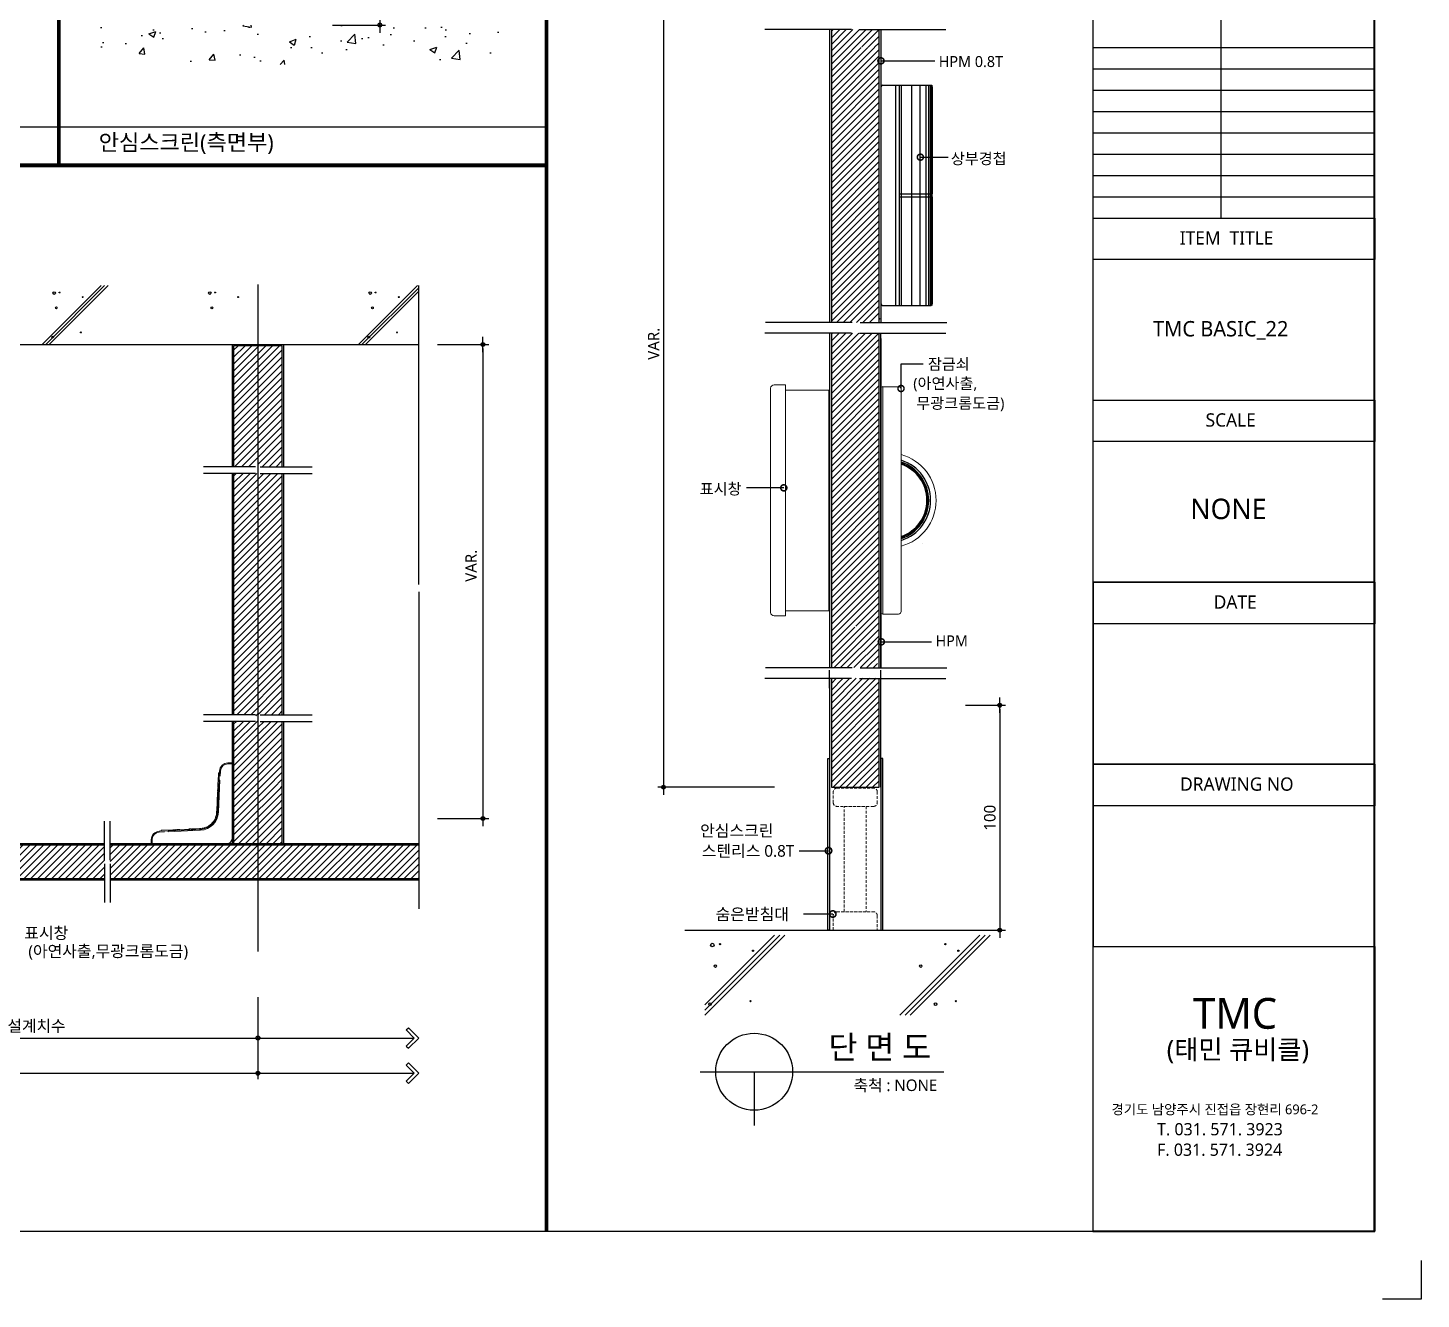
# Model space of a CAD drawing. Extents: x -256 to 8104, y -176 to 5714.
# Drawn here: x 4485 to 8104, y -176 to 3126 of the extents above; entities that cross this region are included whole.
import ezdxf
from ezdxf.enums import TextEntityAlignment as Align

# ---------------------------------------------------------------- set-up
doc = ezdxf.new("R2010")
doc.units = 0
doc.header["$LTSCALE"] = 30
doc.linetypes.add('CEN', pattern=[62, 60, -1, 0, -1])
doc.linetypes.add('HIDDEN', pattern=[0.375, 0.25, -0.125])
doc.layers.get('0').update_dxf_attribs({"linetype": 'CONTINUOUS'})
doc.layers.get('DEFPOINTS').update_dxf_attribs({"linetype": 'CONTINUOUS'})
for name, color, linetype in [('C', 2, 'CONTINUOUS'), ('curior-0Line', 252, 'CONTINUOUS'), ('DIM', 7, 'CONTINUOUS'), ('HAT', 8, 'CONTINUOUS'), ('HID', 9, 'HIDDEN'), ('TIT', 3, 'CONTINUOUS'), ('경첩', 4, 'CONTINUOUS'), ('문자', 3, 'CONTINUOUS'), ('부자재', 4, 'CONTINUOUS'), ('잠금쇠(회전형)', 4, 'CONTINUOUS'), ('중심선', 1, 'CEN'), ('치수', 1, 'CONTINUOUS'), ('판넬', 2, 'CONTINUOUS'), ('해치', 8, 'CONTINUOUS')]:
    doc.layers.add(name, color=color, linetype=linetype)
doc.styles.add('돋움', font='malgun.ttf')
doc.dimstyles.new('10', dxfattribs={"dimscale": 10, "dimtxt": 3, "dimasz": 1, "dimexe": 1.5, "dimexo": 2, "dimgap": 1, "dimtad": 1, "dimdec": 0, "dimlunit": 6, "dimtxsty": '돋움', "dimblk": 'DIMDOT', "dimcen": -1, "dimdle": 1.5, "dimclrt": 3, "dimazin": 3, "dimtfac": 1, "dimtdec": 0, "dimtix": 1, "dimtmove": 2, "dimatfit": 3, "dimldrblk": 'DIMDOT', "dimarcsym": 0})
pattern_1 = [(45, (10955.914, -6822.053), (-8.55643, 8.55643), [])]
pattern_2 = [(45, (10148.375, -6933.632), (-8.980256, 8.980256), [])]

# ---------------------------------------------------------------- blocks, each defined once
blk = doc.blocks.new('DIMDOT')
at = {"linetype": 'Continuous'}
blk.add_line((-2, 0), (2, 0), dxfattribs=at)
for radius in [0.5, 0.25]:
    blk.add_circle((0, 0), radius, dxfattribs=at)
blk = doc.blocks.new('*D601')
at = {"layer": 'DEFPOINTS', "color": 0}
for p in [(24918.1, -3329), (24609.4, -5632.3), (24918.1, -5632.3)]:
    blk.add_point(p, dxfattribs=at)
at = {"layer": 'DIM', "color": 0, "lineweight": -2, "ltscale": 10}
for p, q in [((24898.1, -3329), (24594.4, -3329)), ((24609.4, -3339), (24609.4, -5622.3)), ((24898.1, -5632.3), (24594.4, -5632.3))]:
    blk.add_line(p, q, dxfattribs=at)
at = {"layer": 'DIM', "color": 0, "lineweight": -2, "xscale": 10, "yscale": 10, "zscale": 10}
for p, rotation in [((24609.4, -3329), 90), ((24609.4, -5632.3), 270)]:
    blk.add_blockref('DIMDOT', p, dxfattribs=dict(at, rotation=rotation))
at = {"layer": 'DIM', "color": 3, "insert": (24584.1, -4480.6), "char_height": 30, "attachment_point": 5, "rotation": 90, "style": '돋움'}
blk.add_mtext('VAR.', dxfattribs=at)
blk = doc.blocks.new('A$C13EB2441')
for p, q in [((0.84, 7.37), (0.84, 14.11)), ((0.84, 6.74), (0.84, 0))]:
    blk.add_line(p, q)
blk = doc.blocks.new('_DOTSMALL')
at = {"color": 0, "linetype": 'ByBlock', "const_width": 0.5}
blk.add_lwpolyline([(-0.0625, 0, 1), (0.0625, 0, 1)], format="xyb", close=True, dxfattribs=at)
blk = doc.blocks.new('A$C63EC304E')
at = {"layer": '치수', "color": 1, "xscale": 2.5, "yscale": 2.5, "zscale": 2.5, "rotation": 234.3098741996962}
blk.add_blockref('_DOTSMALL', (0.31, 0.31), dxfattribs=at)
blk = doc.blocks.new('A$C2BC9653E')
at = {"layer": '치수', "xscale": 0.3333333333333333, "yscale": 0.3333333333333333, "zscale": 0.3333333333333333}
blk.add_blockref('A$C63EC304E', (0, 0), dxfattribs=at)
blk = doc.blocks.new('A$C7FC71301')
at = {"layer": '치수', "rotation": 180}
blk.add_blockref('A$C2BC9653E', (0.208, 0.208), dxfattribs=at)
blk = doc.blocks.new('A$C4A20372B')
at = {"layer": '치수'}
blk.add_blockref('A$C7FC71301', (0, 0), dxfattribs=at)
blk = doc.blocks.new('A$C566469F5')
at = {"layer": '치수'}
blk.add_blockref('A$C4A20372B', (0, 0), dxfattribs=at)
blk = doc.blocks.new('A$C7E317CD4')
at = {"layer": '해치', "xscale": 2, "yscale": 2, "zscale": 2}
blk.add_blockref('A$C566469F5', (0, 0), dxfattribs=at)
blk = doc.blocks.new('A$C601D7F27')
at = {"layer": '치수'}
blk.add_blockref('A$C7E317CD4', (0, 0), dxfattribs=at)
blk = doc.blocks.new('A$C38802C08')
at = {"layer": '치수'}
blk.add_blockref('A$C601D7F27', (0, 0), dxfattribs=at)
blk = doc.blocks.new('*D602')
at = {"layer": 'DEFPOINTS', "color": 0}
for p in [(25373.8, -5419.5), (25382.9, -6003.8), (25482.8, -6003.8)]:
    blk.add_point(p, dxfattribs=at)
at = {"layer": 'DIM', "color": 0, "lineweight": -2, "ltscale": 10}
for p, q in [((25393.8, -5419.5), (25497.8, -5419.5)), ((25482.8, -5429.5), (25482.8, -5993.8)), ((25402.9, -6003.8), (25497.8, -6003.8))]:
    blk.add_line(p, q, dxfattribs=at)
at = {"layer": 'DIM', "color": 0, "lineweight": -2, "xscale": 10, "yscale": 10, "zscale": 10}
for p, rotation in [((25482.8, -5419.5), 90), ((25482.8, -6003.8), 270)]:
    blk.add_blockref('DIMDOT', p, dxfattribs=dict(at, rotation=rotation))
at = {"layer": 'DIM', "color": 3, "insert": (25457.2, -5711.6), "char_height": 30, "attachment_point": 5, "rotation": 90, "style": '돋움'}
blk.add_mtext('100', dxfattribs=at)
blk = doc.blocks.new('*D605')
at = {"layer": 'DEFPOINTS', "color": 0}
for p in [(18801.8, -6158.1), (23555.7, -6158.1), (23555.7, -6375.3)]:
    blk.add_point(p, dxfattribs=at)
at = {"layer": 'DIM', "color": 0, "lineweight": -2, "ltscale": 10}
for p, q in [((18801.8, -6178.1), (18801.8, -6390.3)), ((23555.7, -6178.1), (23555.7, -6390.3)), ((18811.8, -6375.3), (23545.7, -6375.3))]:
    blk.add_line(p, q, dxfattribs=at)
at = {"layer": 'DIM', "color": 0, "lineweight": -2, "xscale": 10, "yscale": 10, "zscale": 10, "rotation": 180}
blk.add_blockref('DIMDOT', (18801.8, -6375.3), dxfattribs=at)
at = {"layer": 'DIM', "color": 0, "lineweight": -2, "xscale": 10, "yscale": 10, "zscale": 10}
blk.add_blockref('DIMDOT', (23555.7, -6375.3), dxfattribs=at)
at = {"layer": 'DIM', "color": 3, "insert": (21178.7, -6345.6), "char_height": 30, "attachment_point": 5, "style": '돋움'}
blk.add_mtext('설계치수', dxfattribs=at)
blk = doc.blocks.new('*D606')
at = {"layer": 'DEFPOINTS', "color": 0}
for p in [(22404.8, -6158.1), (23555.7, -6158.1), (23555.7, -6283.8)]:
    blk.add_point(p, dxfattribs=at)
at = {"layer": 'DIM', "color": 0, "lineweight": -2, "ltscale": 10}
for p, q in [((22404.8, -6178.1), (22404.8, -6298.8)), ((23555.7, -6178.1), (23555.7, -6298.8)), ((22414.8, -6283.8), (23545.7, -6283.8))]:
    blk.add_line(p, q, dxfattribs=at)
at = {"layer": 'DIM', "color": 0, "lineweight": -2, "xscale": 10, "yscale": 10, "zscale": 10, "rotation": 180}
blk.add_blockref('DIMDOT', (22404.8, -6283.8), dxfattribs=at)
at = {"layer": 'DIM', "color": 0, "lineweight": -2, "xscale": 10, "yscale": 10, "zscale": 10}
blk.add_blockref('DIMDOT', (23555.7, -6283.8), dxfattribs=at)
at = {"layer": 'DIM', "color": 3, "insert": (22980.3, -6254.2), "char_height": 30, "attachment_point": 5, "style": '돋움'}
blk.add_mtext('설계치수', dxfattribs=at)
blk = doc.blocks.new('*D608')
at = {"layer": 'DEFPOINTS', "color": 0}
for p in [(24002.5, -4482.5), (24002.5, -5713.8), (24140.3, -5713.8)]:
    blk.add_point(p, dxfattribs=at)
at = {"layer": 'DIM', "color": 0, "lineweight": -2, "ltscale": 10}
for p, q in [((24022.5, -4482.5), (24155.3, -4482.5)), ((24140.3, -4492.5), (24140.3, -5703.8)), ((24022.5, -5713.8), (24155.3, -5713.8))]:
    blk.add_line(p, q, dxfattribs=at)
at = {"layer": 'DIM', "color": 0, "lineweight": -2, "xscale": 10, "yscale": 10, "zscale": 10}
for p, rotation in [((24140.3, -4482.5), 90), ((24140.3, -5713.8), 270)]:
    blk.add_blockref('DIMDOT', p, dxfattribs=dict(at, rotation=rotation))
at = {"layer": 'DIM', "color": 3, "insert": (24109.6, -5057.2), "char_height": 30, "attachment_point": 5, "rotation": 90, "style": '돋움'}
blk.add_mtext('VAR.', dxfattribs=at)
blk = doc.blocks.new('A$C06B31977')
for p, q in [((1.26, 11.06), (1.26, 21.17)), ((1.26, 10.11), (1.26, 0))]:
    blk.add_line(p, q)
blk = doc.blocks.new('*D609')
at = {"layer": 'DEFPOINTS', "color": 0}
for p in [(23729.4, -3225.2), (23729.4, -3652.6), (23872.3, -3652.6)]:
    blk.add_point(p, dxfattribs=at)
at = {"layer": 'DIM', "color": 0, "lineweight": -2, "ltscale": 10}
for p, q in [((23749.4, -3225.2), (23887.3, -3225.2)), ((23872.3, -3235.2), (23872.3, -3642.6)), ((23749.4, -3652.6), (23887.3, -3652.6))]:
    blk.add_line(p, q, dxfattribs=at)
at = {"layer": 'DIM', "color": 0, "lineweight": -2, "xscale": 10, "yscale": 10, "zscale": 10}
for p, rotation in [((23872.3, -3225.2), 90), ((23872.3, -3652.6), 270)]:
    blk.add_blockref('DIMDOT', p, dxfattribs=dict(at, rotation=rotation))
at = {"layer": 'DIM', "color": 3, "insert": (23846.7, -3438.9), "char_height": 30, "attachment_point": 5, "rotation": 90, "style": '돋움'}
blk.add_mtext('100', dxfattribs=at)
blk = doc.blocks.new('BASIC_22', base_point=(18473.5, -6786.3))
at = {"layer": 'HAT'}
h = blk.add_hatch(dxfattribs=at)
h.set_pattern_fill('ANSI31', color=256, scale=3.811219, style=0)
h.set_pattern_definition(pattern_1)
edge = h.paths.add_edge_path()
edge.add_line((25169.5, -3710.8), (25112.9, -3710.8))
edge.add_arc((25110.9, -3710.8), 1.99, -54.3099, 0, ccw=False)
edge.add_arc((25110.9, -3710.8), 1.99, 125.6901, 305.6901, ccw=False)
edge.add_arc((25110.9, -3710.8), 1.99, 0, 125.6901, ccw=False)
edge.add_line((25112.9, -3710.8), (25169.5, -3710.8))
edge.add_line((25169.5, -3710.8), (25169.5, -3664.3))
edge.add_line((25169.5, -3664.3), (25159.7, -3664.3))
edge.add_spline(control_points=[(25157, -3671.8), (25157.9, -3669.3), (25158.8, -3666.8), (25159.7, -3664.3)], knot_values=[0, 0, 0, 0, 0.152076, 0.152076, 0.152076, 0.152076], degree=3, periodic=0)
edge.add_line((25159.7, -3664.3), (25107.5, -3664.3))
edge.add_line((25107.5, -3664.3), (25107.5, -4425.2))
edge.add_line((25107.5, -4425.2), (25161.6, -4425.2))
edge.add_spline(control_points=[(25161.6, -4425.2), (25164.6, -4416.9), (25167.5, -4409.4), (25169.5, -4405.8)], knot_values=[0.152076, 0.152076, 0.152076, 0.152076, 0.673721, 0.673721, 0.673721, 0.673721], degree=3, periodic=0)
edge.add_spline(control_points=[(25171.8, -4425.2), (25172.3, -4415.6), (25173.3, -4401.1), (25170.5, -4403.9), (25169.5, -4405.8)], knot_values=[0.673721, 0.673721, 0.673721, 0.673721, 1.332503, 1.60798, 1.60798, 1.60798, 1.60798], degree=3, periodic=0)
edge.add_line((25169.5, -4405.8), (25169.5, -3710.8))
h.paths.add_polyline_path([(25107.5, -3664.3), (25045.6, -3664.3), (25045.6, -4425.2), (25107.5, -4425.2)])
h = blk.add_hatch(dxfattribs=at)
h.set_pattern_fill('ANSI31', color=256, scale=3.811219, style=0)
h.set_pattern_definition(pattern_1)
h.paths.add_polyline_path([(25107.5, -4887.8), (25045.6, -4887.8), (25045.6, -5321.8), (25107.5, -5321.8), (25107.5, -5217.5, -0.567825), (25107.5, -5214.1)])
h.paths.add_polyline_path([(25169.5, -4887.8), (25107.5, -4887.8), (25107.5, -5214.1, -0.582142), (25110.5, -5215.8), (25169.5, -5215.8)])
edge = h.paths.add_edge_path()
edge.add_line((25169.5, -5215.8), (25110.5, -5215.8))
edge.add_arc((25108.6, -5215.8), 1.99, -54.3099, 0, ccw=False)
edge.add_arc((25108.6, -5215.8), 1.99, 239.178, 305.6901, ccw=False)
edge.add_line((25107.5, -5217.5), (25107.5, -5321.8))
edge.add_line((25107.5, -5321.8), (25161.6, -5321.8))
edge.add_spline(control_points=[(25161.6, -5321.8), (25164.6, -5313.5), (25167.5, -5306), (25169.5, -5302.4)], knot_values=[0.152076, 0.152076, 0.152076, 0.152076, 0.673721, 0.673721, 0.673721, 0.673721], degree=3, periodic=0)
edge.add_line((25169.5, -5302.4), (25169.5, -5215.8))
h.paths.add_polyline_path([(25107.5, -4452.8), (25045.6, -4452.8), (25045.6, -4887.8), (25107.5, -4887.8)])
edge = h.paths.add_edge_path()
edge.add_line((25169.5, -4452.8), (25159.7, -4452.8))
edge.add_spline(control_points=[(25157, -4460.3), (25157.9, -4457.8), (25158.8, -4455.3), (25159.7, -4452.8)], knot_values=[0, 0, 0, 0, 0.152076, 0.152076, 0.152076, 0.152076], degree=3, periodic=0)
edge.add_line((25159.7, -4452.8), (25107.5, -4452.8))
edge.add_line((25107.5, -4452.8), (25107.5, -4887.8))
edge.add_line((25107.5, -4887.8), (25169.5, -4887.8))
edge.add_line((25169.5, -4887.8), (25169.5, -4452.8))
at = {"layer": 'HAT', "transparency": 33554687}
h = blk.add_hatch(dxfattribs=at)
h.set_pattern_fill('ANSI31', color=256, scale=3.811219, style=0)
h.set_pattern_definition(pattern_1)
h.paths.add_polyline_path([(25097.5, -5349.5), (25045.6, -5349.5), (25045.6, -5632.3), (25107.5, -5632.3), (25107.5, -5349.5)])
h.paths.add_polyline_path([(25169.5, -5349.5), (25118.6, -5349.5), (25107.5, -5349.5), (25107.5, -5632.3), (25169.5, -5632.3)])
at = {"layer": '해치'}
h = blk.add_hatch(dxfattribs=at)
h.set_pattern_fill('AR-CONC', color=256, style=0)
h.set_pattern_definition([(50, (21709.89, -5189.37), (182.185, -15.939), [19.05, -209.55]), (355, (21709.89, -5189.37), (-35.243, 191.057), [15.24, -167.64]), (100.451, (21725.07, -5190.7), (146.943, 175.117), [16.19, -178.09]), (46.184, (21709.9, -5138.57), (271.079, -42.042), [28.575, -314.325]), (96.636, (21732.48, -5142.08), (237.404, 247.426), [24.285, -267.135]), (351.184, (21709.9, -5138.57), (237.405, 247.425), [22.86, -251.46]), (21, (21735.29, -5151.27), (151.615, -102.2655), [19.05, -209.55]), (326, (21735.29, -5151.27), (61.802, 184.188), [15.24, -167.64]), (71.4514, (21747.92, -5159.8), (213.416, 81.923), [16.19, -178.09]), (37.5, (21709.89, -5189.37), (3.0886, 84.555), [0, -165.608, 0, -170.18, 0, -168.275]), (7.5, (21709.89, -5189.37), (66.8197, 100.1806), [0, -97.028, 0, -161.798, 0, -64.135]), (327.5, (21653.25, -5189.37), (135.5906, -5.7287), [0, -63.5, 0, -198.12, 0, -262.89]), (317.5, (21627.85, -5189.37), (148.129, 25.4265), [0, -82.55, 0, -131.572, 0, -186.69])])
h.paths.add_polyline_path([(24189.5, -3755.6), (24189.5, -3652.6), (23139.3, -3652.6), (23139.3, -3755.6)])
h = blk.add_hatch(dxfattribs=at)
h.set_pattern_fill('ANSI31', color=256, scale=4, style=0)
h.set_pattern_definition([(45, (-252754.705, -62930.244), (-8.9802561, 8.9802561), [])])
edge = h.paths.add_edge_path()
edge.add_line((23555.7, -4485.8), (23493.3, -4485.8))
edge.add_line((23493.3, -4485.8), (23492.4, -4486.7))
edge.add_line((23492.4, -4486.7), (23492.4, -4587.1))
edge.add_line((23492.4, -4587.1), (23535.2, -4587.1))
edge.add_line((23535.2, -4587.1), (23535.2, -4628.6))
edge.add_line((23535.2, -4628.6), (23492.4, -4628.6))
edge.add_line((23492.4, -4628.6), (23492.4, -4800.3))
edge.add_line((23492.4, -4800.3), (23548.9, -4800.3))
edge.add_spline(control_points=[(23548.9, -4800.3), (23551.7, -4792.7), (23557.7, -4777.3), (23553.9, -4808.3), (23555.4, -4810.7), (23555.7, -4810.8)], knot_values=[0.456227, 0.456227, 0.456227, 0.456227, 2.847595, 6.178025, 6.737145, 6.737145, 6.737145, 6.737145], degree=3, periodic=0)
edge.add_spline(control_points=[(23555.4, -4810.6), (23555.5, -4807.5), (23555.5, -4804.8), (23554.9, -4804.4), (23554.9, -4804.4)], knot_values=[0.891967, 0.891967, 0.891967, 0.891967, 1.280656, 1.337888, 1.337888, 1.337888, 1.337888], degree=3, periodic=0)
edge.add_line((23555.7, -4810.8), (23555.7, -4485.8))
edge = h.paths.add_edge_path()
edge.add_line((23619, -4485.8), (23555.7, -4485.8))
edge.add_line((23555.7, -4485.8), (23555.7, -4810.8))
edge.add_spline(control_points=[(23555.7, -4810.8), (23556.8, -4811), (23559.1, -4806.6), (23561.7, -4800.3)], knot_values=[6.737145, 6.737145, 6.737145, 6.737145, 8.913909, 8.913909, 8.913909, 8.913909], degree=3, periodic=0)
edge.add_spline(control_points=[(23561.7, -4800.3), (23563.8, -4795.5), (23566.1, -4789.6), (23568.4, -4783.6)], knot_values=[8.913909, 8.913909, 8.913909, 8.913909, 10.573873, 10.573873, 10.573873, 10.573873], degree=3, periodic=0)
edge.add_line((23561.7, -4800.3), (23619, -4800.3))
edge.add_line((23619, -4800.3), (23619, -4628.6))
edge.add_line((23619, -4628.6), (23576.2, -4628.6))
edge.add_line((23576.2, -4628.6), (23576.2, -4587.1))
edge.add_line((23576.2, -4587.1), (23619, -4587.1))
edge.add_line((23619, -4587.1), (23619, -4485.8))
h.paths.add_polyline_path([(23619, -4587.1), (23576.2, -4587.1), (23576.2, -4628.6), (23619, -4628.6)], flags=16)
h.paths.add_polyline_path([(23535.2, -4587.1), (23492.4, -4587.1), (23492.4, -4628.6), (23535.2, -4628.6)], flags=16)
h = blk.add_hatch(dxfattribs=at)
h.set_pattern_fill('ANSI31', color=256, scale=4, style=0)
h.set_pattern_definition([(45, (23555.699, -5130.795), (-8.98026, 8.98026), [])])
h.paths.add_polyline_path([(23619, -4817.4), (23492.4, -4817.4), (23492.4, -5444.1), (23619, -5444.1)])
at = {"layer": '해치', "transparency": 33554687}
h = blk.add_hatch(dxfattribs=at)
h.set_pattern_fill('ANSI31', color=256, scale=4)
h.set_pattern_definition(pattern_2)
edge = h.paths.add_edge_path()
edge.add_spline(control_points=[(23555.7, -5471.7), (23555.4, -5471.6), (23554.3, -5469.9), (23555.2, -5460), (23555.4, -5454.4)], knot_values=[1.337888, 1.337888, 1.337888, 1.337888, 1.524261, 2.245715, 2.245715, 2.245715, 2.245715], degree=3, periodic=0)
edge.add_spline(control_points=[(23555.7, -5454.6), (23555.4, -5454.5), (23553.9, -5452.1), (23557.7, -5421.1), (23551.7, -5436.5), (23548.9, -5444.1)], knot_values=[0.152076, 0.152076, 0.152076, 0.152076, 0.338449, 1.448592, 2.245715, 2.245715, 2.245715, 2.245715], degree=3, periodic=0)
edge.add_spline(control_points=[(23555.4, -5454.4), (23555.5, -5451.3), (23555.5, -5448.6), (23554.9, -5448.3), (23554.9, -5448.2)], knot_values=[0.891967, 0.891967, 0.891967, 0.891967, 1.280656, 1.337888, 1.337888, 1.337888, 1.337888], degree=3, periodic=0)
edge.add_spline(control_points=[(23554.9, -5448.2), (23553.9, -5448.1), (23551.5, -5454.2), (23548.9, -5461.3)], knot_values=[0.152076, 0.152076, 0.152076, 0.152076, 0.891967, 0.891967, 0.891967, 0.891967], degree=3, periodic=0)
edge.add_spline(control_points=[(23547.3, -5465.7), (23547.9, -5464.2), (23548.4, -5462.7), (23548.9, -5461.3)], knot_values=[0, 0, 0, 0, 0.152076, 0.152076, 0.152076, 0.152076], degree=3, periodic=0)
edge.add_line((23548.9, -5461.3), (23492.4, -5461.3))
edge.add_line((23492.4, -5461.3), (23492.4, -5633.7))
edge.add_line((23492.4, -5633.7), (23537.1, -5633.7))
edge.add_line((23537.1, -5633.7), (23537.1, -5675.2))
edge.add_line((23537.1, -5675.2), (23492.4, -5675.2))
edge.add_line((23492.4, -5675.2), (23492.4, -5779.5))
edge.add_line((23492.4, -5779.5), (23555.7, -5779.5))
edge.add_line((23555.7, -5779.5), (23555.7, -5471.8))
h.paths.add_polyline_path([(23619, -5633.7), (23574.3, -5633.7), (23574.3, -5675.2), (23619, -5675.2)])
h.paths.add_polyline_path([(23537.1, -5633.7), (23492.4, -5633.7), (23492.4, -5675.2), (23537.1, -5675.2)], flags=16)
h = blk.add_hatch(dxfattribs=at)
h.set_pattern_fill('ANSI31', color=256, scale=4)
h.set_pattern_definition(pattern_2)
h.paths.add_polyline_path([(23619, -5522.2), (23555.7, -5522.2), (23555.7, -5779.5), (23619, -5779.5), (23619, -5675.2), (23574.3, -5675.2), (23574.3, -5633.7), (23619, -5633.7)])
edge = h.paths.add_edge_path()
edge.add_line((23619, -5461.3), (23561.7, -5461.3))
edge.add_spline(control_points=[(23561.7, -5461.3), (23559.1, -5467.6), (23556.8, -5471.9), (23555.7, -5471.7)], knot_values=[2.245715, 2.245715, 2.245715, 2.245715, 2.971303, 2.971303, 2.971303, 2.971303], degree=3, periodic=0)
edge.add_line((23555.7, -5471.7), (23555.7, -5522.2))
edge.add_line((23555.7, -5522.2), (23619, -5522.2))
edge.add_line((23619, -5522.2), (23619, -5461.3))
h = blk.add_hatch(dxfattribs=at)
h.set_pattern_fill('ANSI31', color=256, scale=4, style=0)
h.set_pattern_definition(pattern_2)
h.paths.add_polyline_path([(23171.8, -5831.1), (23171.8, -5821.6), (23171.8, -5782.8), (23555.7, -5782.8), (23555.7, -5869.5), (23171.8, -5869.5)])
edge = h.paths.add_edge_path()
edge.add_line((23157.2, -5831.1), (23157.2, -5821.6))
edge.add_line((23157.2, -5821.6), (23157.2, -5782.8))
edge.add_line((23157.2, -5782.8), (22524.7, -5782.8))
edge.add_line((22524.7, -5782.8), (22524.7, -5824.1))
edge.add_arc((22524.7, -5826.2), 2.08, -35.6901, 90, ccw=False)
edge.add_arc((22524.7, -5826.2), 2.08, 270, 324.3099, ccw=False)
edge.add_line((22524.7, -5828.2), (22524.7, -5869.5))
edge.add_line((22524.7, -5869.5), (23157.2, -5869.5))
edge.add_line((23157.2, -5869.5), (23157.2, -5831.1))
h.paths.add_polyline_path([(22399.8, -5782.8), (22399.8, -5869.5), (22524.7, -5869.5), (22524.7, -5828.2, -0.610943), (22523, -5824.9, -0.241509), (22524.7, -5824.1), (22524.7, -5782.8)])
h.paths.add_polyline_path([(23973.4, -5782.8), (23555.7, -5782.8), (23555.7, -5869.5), (23973.4, -5869.5)])
at = {"color": 8}
blk.add_line((22920.2, -3917), (24305.4, -3917), dxfattribs=at)
for p, q in [((23973.4, -5106.1), (23973.4, -4329.3)), ((18801.8, -4482.5), (23973.4, -4482.5)), ((23549, -4800.3), (23414.3, -4800.3)), ((23561.7, -4800.3), (23696.5, -4800.3)), ((23973.4, -5125.1), (23973.4, -5948.4)), ((23549, -5444.1), (23414.3, -5444.1)), ((23561.7, -5444.1), (23696.5, -5444.1)), ((24664.6, -6003.8), (25497.6, -6003.8))]:
    blk.add_line(p, q)
at = {"color": 2}
for p, q in [((26577.6, -6862), (26577.6, -6962)), ((26577.6, -6962), (26477.6, -6962))]:
    blk.add_line(p, q, dxfattribs=at)
for points in [[(18472.8, -1247.9), (25725.1, -1247.9), (25725.1, -6786.2), (18472.8, -6786.2)], [(18472.8, -1247.9), (25725.1, -1247.9), (25725.1, -6786.2), (18472.8, -6786.2)], [(18472.8, -1247.9), (26454.7, -1247.9), (26454.7, -6786.2), (18472.8, -6786.2)], [(25036.1, -5557.5), (25040.8, -5557.5), (25040.8, -6003.7), (25036.1, -6003.7)], [(25179, -5557.5), (25174.2, -5557.5), (25174.2, -6003.7), (25179, -6003.7)]]:
    blk.add_lwpolyline(points, close=True, dxfattribs=at)
at = {"color": 8, "const_width": 10}
for points in [[(23038.6, -4017), (23038.6, -1247.9)], [(24305.4, -6786.2), (24305.4, -1247.9)], [(18520.9, -4017), (24305.4, -4017)]]:
    blk.add_lwpolyline(points, dxfattribs=at)
at = {"layer": 'C'}
for p, q in [((25045.6, -3664.3), (25045.6, -4425.2)), ((25169.5, -4425.2), (25169.5, -3664.3)), ((25045.6, -4452.8), (25045.6, -5321.8)), ((25169.5, -5321.8), (25169.5, -4452.8)), ((25045.6, -5349.5), (25045.6, -5632.3)), ((25169.5, -5632.3), (25169.5, -5349.5)), ((25045.6, -5632.3), (25169.5, -5632.3)), ((23157.2, -5782.8), (22766.9, -5782.8)), ((23973.4, -5782.8), (23171.8, -5782.8)), ((22766.9, -5869.5), (23157.2, -5869.5)), ((23171.8, -5869.5), (23973.4, -5869.5))]:
    blk.add_line(p, q, dxfattribs=at)
at = {"layer": 'curior-0Line'}
for p, q in [((25725.1, -1247.9), (25725.1, -6785.4)), ((26057.7, -3600.3), (26057.7, -4154.1)), ((25725.5, -3711.1), (26457.5, -3711.1)), ((25725.5, -3766.5), (26457.5, -3766.5)), ((25725.5, -3821.8), (26457.5, -3821.8)), ((25725.5, -3877.2), (26457.5, -3877.2)), ((25725.5, -3932.6), (26457.5, -3932.6)), ((25725.5, -3988), (26457.5, -3988)), ((25725.5, -4043.3), (26457.5, -4043.3)), ((25725.5, -4098.7), (26457.5, -4098.7)), ((25725.5, -4154.1), (26457.5, -4154.1))]:
    blk.add_line(p, q, dxfattribs=at)
for points in [[(26457.5, -1247.9), (25725.1, -1247.9), (25725.1, -6786.2), (26457.5, -6786.2)], [(25725.5, -4154.1), (26457.5, -4154.1), (26457.5, -4261.8), (25725.5, -4261.8)], [(25725.5, -4627), (26457.5, -4627), (26457.5, -4734.7), (25725.5, -4734.7)], [(25725.5, -5572.8), (26457.5, -5572.8), (26457.5, -5099.9), (25725.5, -5099.9)], [(25725.5, -5099.9), (26457.5, -5099.9), (26457.5, -5207.6), (25725.5, -5207.6)], [(25725.5, -6045.7), (26457.5, -6045.7), (26457.5, -5572.8), (25725.5, -5572.8)], [(25725.5, -5572.8), (26457.5, -5572.8), (26457.5, -5680.5), (25725.5, -5680.5)], [(26457.5, -6785.4), (25725.7, -6785.4), (25725.7, -6045.7), (26457.5, -6045.7)]]:
    blk.add_lwpolyline(points, close=True, dxfattribs=at)
at = {"layer": 'DIM', "ltscale": 10}
for p, q in [((23940.9, -6262.8), (23946.6, -6257.1)), ((23973.4, -6283.8), (23946.6, -6257.1)), ((23555.7, -6283.8), (23962, -6283.8)), ((23962, -6283.8), (23940.9, -6262.8)), ((23962, -6283.8), (23940.9, -6304.9)), ((23973.4, -6283.8), (23946.6, -6310.6)), ((23940.9, -6304.9), (23946.6, -6310.6)), ((23940.9, -6354.2), (23946.6, -6348.5)), ((23962, -6375.3), (23940.9, -6354.2)), ((23973.4, -6375.3), (23946.6, -6348.5)), ((23555.7, -6375.3), (23962, -6375.3)), ((23962, -6375.3), (23940.9, -6396.3)), ((23940.9, -6396.3), (23946.6, -6402.1)), ((23973.4, -6375.3), (23946.6, -6402.1))]:
    blk.add_line(p, q, dxfattribs=at)
at = {"layer": 'HAT'}
for radius, start, end in [(109.2, 287.404, 72.596), (104.4, 288.2251, 71.7749), (101.6, 288.7568, 71.2432), (99.7, 289.1292, 70.8708)]:
    blk.add_arc((25194, -4887.3), radius, start, end, dxfattribs=at)
at = {"layer": 'HID', "lineweight": 15}
for points in [[(25059.9, -5634.6), (25155.2, -5634.6, -0.414214), (25164.7, -5644.1), (25164.7, -5672.7, -0.414214), (25155.2, -5682.2), (25059.9, -5682.2, -0.414214), (25050.4, -5672.7), (25050.4, -5644.1, -0.414214)], [(25059.9, -5956.1), (25155.2, -5956.1, -0.414214), (25164.7, -5965.6), (25164.7, -6003.7), (25050.4, -6003.7), (25050.4, -5965.6, -0.414214)]]:
    blk.add_lwpolyline(points, format="xyb", close=True, dxfattribs=at)
blk.add_lwpolyline([(25079, -5682.2), (25136.1, -5682.2), (25136.1, -5956.1), (25079, -5956.1)], close=True, dxfattribs=at)
at = {"layer": 'TIT', "color": 7}
for p, q in [((24704.9, -6371.4), (25337.6, -6371.4)), ((24845.2, -6371.4), (24845.2, -6511.4))]:
    blk.add_line(p, q, dxfattribs=at)
blk.add_circle((24844.9, -6371.4), 100, dxfattribs=at)
at = {"layer": '경첩', "color": 4, "linetype": 'Continuous', "lineweight": 15}
for p, q in [((23477.7, -5571.8), (23477.7, -5569.5)), ((23488.4, -5569.5), (23477.7, -5569.5)), ((23477.7, -5571.8), (23488.4, -5571.8)), ((23488.4, -5571.8), (23488.4, -5569.5)), ((23488.4, -5591.9), (23488.4, -5571.8)), ((23453, -5600.6), (23451.8, -5625.8)), ((23453, -5600.6), (23455.2, -5602.8)), ((23454, -5595), (23455.5, -5596.5)), ((23455.8, -5590.4), (23454.7, -5613.7)), ((23457.5, -5604), (23458.1, -5590.5)), ((23488.4, -5595.2), (23488.4, -5592.8)), ((23488.4, -5595.2), (23488.4, -5765.5)), ((23450.9, -5644.7), (23449.7, -5671.5)), ((23454.7, -5613.7), (23450.8, -5697.5)), ((23450.9, -5644.7), (23453.1, -5646.9)), ((23451.4, -5635.2), (23451.1, -5641.5)), ((23451.1, -5641.5), (23453.3, -5643.8)), ((23451.4, -5635.2), (23453.6, -5637.5)), ((23451.5, -5632.1), (23453.7, -5634.3)), ((23451.8, -5625.8), (23454, -5628)), ((23453.1, -5697.6), (23457, -5613.8)), ((23449.4, -5677.7), (23449, -5686.3)), ((23449.4, -5677.7), (23451.6, -5680)), ((23449.7, -5671.6), (23449.5, -5675.5)), ((23449.5, -5675.5), (23451.7, -5677.7)), ((23449.7, -5671.5), (23451.9, -5673.7)), ((23449.7, -5671.6), (23451.9, -5673.8)), ((23443.2, -5716.2), (23445, -5717.9)), ((23444.3, -5714), (23446.1, -5715.8)), ((23445.9, -5710.3), (23447.7, -5712.1)), ((23449.2, -5707.3), (23447.3, -5705.4)), ((23447.3, -5705.4), (23449.2, -5707.3)), ((23448, -5701.9), (23450, -5703.9)), ((23448.2, -5699.8), (23450.3, -5701.9)), ((23448.7, -5691.3), (23448.4, -5697.4)), ((23448.8, -5690.4), (23448.7, -5691.3)), ((23448.7, -5691.3), (23451, -5693.5)), ((23448.9, -5687.2), (23448.8, -5690.4)), ((23448.8, -5690.4), (23451, -5692.6)), ((23449, -5686.3), (23448.9, -5687.2)), ((23448.9, -5687.2), (23451.1, -5689.5)), ((23449, -5686.3), (23451.2, -5688.5)), ((23322.6, -5745.8), (23299.3, -5746.9)), ((23299.4, -5749.3), (23312.9, -5748.6)), ((23303.9, -5745.1), (23304.7, -5744.3)), ((23303.9, -5745.1), (23305.4, -5746.6)), ((23334.7, -5742.9), (23304.7, -5744.3)), ((23406.3, -5741.9), (23322.6, -5745.8)), ((23322.7, -5748.2), (23406.5, -5744.2)), ((23334.7, -5742.9), (23336.9, -5745.2)), ((23341, -5742.6), (23343.2, -5744.9)), ((23344.1, -5742.5), (23346.4, -5744.7)), ((23375.6, -5741), (23350.4, -5742.2)), ((23350.4, -5742.2), (23352.7, -5744.4)), ((23375.6, -5741), (23377.9, -5743.2)), ((23381.9, -5740.7), (23384.2, -5742.9)), ((23385.1, -5740.6), (23387.3, -5742.8)), ((23404, -5739.7), (23391.4, -5740.3)), ((23391.4, -5740.3), (23393.6, -5742.5)), ((23406.2, -5739.6), (23404, -5739.7)), ((23404, -5739.7), (23406.2, -5741.9)), ((23415.6, -5738.1), (23417.5, -5740)), ((23420.6, -5736.5), (23422.4, -5738.2)), ((23422.9, -5735.5), (23424.6, -5737.2)), ((23427.2, -5733.2), (23428.9, -5734.8)), ((23429.2, -5731.9), (23430.9, -5733.5)), ((23439.4, -5722.2), (23441, -5723.9)), ((23440.7, -5720.3), (23442.4, -5722)), ((23280.7, -5768.8), (23278.4, -5768.8)), ((23278.4, -5768.8), (23278.4, -5779.5)), ((23278.4, -5779.5), (23280.7, -5779.5)), ((23280.7, -5779.5), (23280.7, -5768.8)), ((23280.7, -5779.5), (23300.8, -5779.5)), ((23301.7, -5779.5), (23304, -5779.5)), ((23474.4, -5779.5), (23304, -5779.5))]:
    blk.add_line(p, q, dxfattribs=at)
at = {"layer": '경첩', "color": 4, "linetype": 'Continuous', "lineweight": 15, "flags": 128}
for points in [[(23453.2, -5595.8), (23453.2, -5596.8), (23453.1, -5598), (23453.1, -5599.2), (23453, -5600.6)], [(23453.2, -5595.8), (23453.4, -5595.6), (23453.6, -5595.5), (23453.7, -5595.3), (23453.8, -5595.2), (23453.9, -5595.1), (23454, -5595.1), (23454, -5595), (23454, -5595)], [(23458.1, -5590.5), (23457.7, -5590.5), (23457.3, -5590.5), (23456.8, -5590.4), (23456.5, -5590.4), (23456.2, -5590.4), (23456, -5590.4), (23455.9, -5590.4), (23455.8, -5590.4)], [(23451.8, -5625.8), (23451.8, -5627), (23451.7, -5628.2), (23451.6, -5629.3), (23451.6, -5630.2), (23451.6, -5631), (23451.5, -5631.6), (23451.5, -5632), (23451.5, -5632.1)], [(23454.7, -5613.7), (23454.8, -5613.7), (23454.9, -5613.7), (23455.1, -5613.7), (23455.4, -5613.8), (23455.8, -5613.8), (23456.2, -5613.8), (23456.6, -5613.8), (23457, -5613.8)], [(23449.5, -5675.5), (23449.4, -5676.2), (23449.4, -5676.9), (23449.4, -5677.7)], [(23449.7, -5671.5), (23449.7, -5671.5), (23449.7, -5671.6)], [(23447.3, -5705.4), (23447.3, -5705.4), (23447.3, -5705.4)], [(23448.2, -5699.8), (23448.1, -5701.4), (23448, -5701.9)], [(23450.8, -5697.5), (23450.8, -5697.5), (23450.9, -5697.5), (23451.2, -5697.5), (23451.4, -5697.5), (23451.8, -5697.5), (23452.2, -5697.5), (23452.6, -5697.6), (23453.1, -5697.6)], [(23299.4, -5749.3), (23299.4, -5748.8), (23299.3, -5748.4), (23299.3, -5748), (23299.3, -5747.6), (23299.3, -5747.3), (23299.3, -5747.1), (23299.3, -5747), (23299.3, -5746.9)], [(23322.6, -5745.8), (23322.6, -5745.9), (23322.6, -5746), (23322.6, -5746.2), (23322.6, -5746.5), (23322.6, -5746.9), (23322.7, -5747.3), (23322.7, -5747.7), (23322.7, -5748.2)], [(23341, -5742.6), (23340.8, -5742.6), (23340.5, -5742.7), (23339.9, -5742.7), (23339.1, -5742.7), (23338.2, -5742.8), (23337.1, -5742.8), (23335.9, -5742.9), (23334.7, -5742.9)], [(23350.4, -5742.2), (23349.3, -5742.2), (23348.3, -5742.3), (23347.3, -5742.3), (23346.4, -5742.4), (23345.6, -5742.4), (23345, -5742.4), (23344.5, -5742.5), (23344.2, -5742.5), (23344.1, -5742.5)], [(23381.9, -5740.7), (23381.8, -5740.7), (23381.5, -5740.7), (23380.9, -5740.8), (23380.1, -5740.8), (23379.1, -5740.8), (23378, -5740.9), (23376.9, -5740.9), (23375.6, -5741)], [(23391.4, -5740.3), (23390.2, -5740.3), (23389, -5740.4), (23387.9, -5740.4), (23386.9, -5740.5), (23386.1, -5740.5), (23385.6, -5740.5), (23385.2, -5740.5), (23385.1, -5740.6)], [(23406.3, -5741.9), (23406.4, -5741.9), (23406.4, -5742.1), (23406.4, -5742.3), (23406.4, -5742.6), (23406.4, -5742.9), (23406.4, -5743.3), (23406.4, -5743.8), (23406.5, -5744.2)]]:
    blk.add_lwpolyline(points, dxfattribs=at)
at = {"layer": '경첩', "color": 4, "linetype": 'Continuous', "lineweight": 15}
for centre, radius, start, end in [((23477.7, -5591.4), 21.9, 90, 177.3017), ((23477.7, -5591.4), 19.6, 90, 177.3017), ((23404.2, -5695.3), 46.7, 272.6983, 357.3017), ((23404.2, -5695.3), 49, 272.6983, 357.3017), ((23404.2, -5695.3), 44.3, 325.6151, 331.8264), ((23404.2, -5695.3), 44.3, 335.0052, 340.234), ((23404.2, -5695.3), 44.3, 340.234, 346.7569), ((23404.2, -5695.3), 44.3, 346.8377, 351.3944), ((23404.2, -5695.3), 44.3, 354.0912, 357.3017), ((23300.3, -5768.8), 21.9, 92.6983, 180), ((23300.3, -5768.8), 19.6, 92.6983, 180), ((23404.2, -5695.3), 44.3, 272.6983, 285), ((23404.2, -5695.3), 44.3, 284.9998, 291.7506), ((23404.2, -5695.3), 44.3, 294.9948, 301.2998), ((23404.2, -5695.3), 44.3, 301.2991, 304.3858), ((23404.2, -5695.3), 44.3, 304.3849, 322.5608), ((23404.1, -5695.3), 44.3, 322.5612, 325.6145), ((23474.4, -5765.5), 14, 270, 0)]:
    blk.add_arc(centre, radius, start, end, dxfattribs=at)
at = {"layer": '부자재'}
for p, q in [((25174.2, -3812.9), (25174.2, -4377)), ((25178.1, -3809.1), (25303.8, -3809.1)), ((25212.4, -3809.1), (25212.4, -4380.8)), ((25222, -3809.1), (25222, -4380.8)), ((25307.6, -3812.9), (25307.6, -4091.2)), ((25222, -4091.2), (25307.6, -4091.2)), ((25222, -4098.8), (25307.6, -4098.8)), ((25306.4, -4091.2), (25306.4, -4098.8)), ((25307.6, -4098.8), (25307.6, -4377)), ((25178.1, -4380.8), (25303.8, -4380.8))]:
    blk.add_line(p, q, dxfattribs=at)
for centre, start, end in [((25178.1, -3812.9), 90, 180), ((25303.8, -3812.9), 0, 90), ((25178.1, -4377), 180, 270), ((25303.8, -4377), 270, 0)]:
    blk.add_arc(centre, 3.81, start, end, dxfattribs=at)
at = {"layer": '잠금쇠(회전형)', "linetype": 'Continuous', "lineweight": 15}
for p, q in [((24887.6, -4595.8), (24887.6, -5178.8)), ((24897.1, -4587.2), (24926.5, -4587.2)), ((24926.5, -4587.2), (24926.5, -5187.5)), ((25174.2, -4596.7), (25174.2, -5182.7)), ((25179, -4592), (25220, -4592)), ((25179, -5182.7), (25179, -4592)), ((25039, -4600.8), (24926.5, -4600.8)), ((25039, -4600.8), (25039, -5173.9)), ((25040.8, -5171.2), (25040.8, -4603.5)), ((25226.7, -4598.6), (25226.7, -5176)), ((25282.7, -4998.3), (25282.7, -4998.3)), ((25039, -5173.9), (24926.5, -5173.9)), ((24926.5, -5187.5), (24897.1, -5187.5)), ((25220, -5182.7), (25179, -5182.7))]:
    blk.add_line(p, q, dxfattribs=at)
for centre, radius, start, end in [((24897.1, -4596.7), 9.53, 90, 174.5584), ((25179, -4596.7), 4.76, 90, 180), ((25220, -4598.6), 6.67, 0, 90), ((25038, -4603.5), 2.86, 0, 69.2996), ((25194, -4887.3), 123.5, 285.3368, 74.6632), ((25038, -5171.2), 2.86, 290.7004, 0), ((25220, -5176), 6.67, 270, 0), ((24897.1, -5177.9), 9.53, 185.4416, 270), ((25179, -5177.9), 4.76, 180, 270)]:
    blk.add_arc(centre, radius, start, end, dxfattribs=at)
at = {"layer": '중심선'}
blk.add_line((23555.7, -4327), (23555.7, -6058.9), dxfattribs=at)
at = {"layer": '치수'}
for p, q in [((25173.3, -3745.7), (25314.4, -3745.7)), ((25275.7, -3995.8), (25348.6, -3995.8)), ((25226.4, -4596.8), (25226.4, -4533.1)), ((25226.4, -4533.1), (25283.8, -4533.1)), ((24921.8, -4854.8), (24825.1, -4854.8)), ((25174.2, -5254.7), (25306, -5254.7)), ((24962, -5797.4), (25038, -5797.4)), ((24973.1, -5961.7), (25049.2, -5961.7))]:
    blk.add_line(p, q, dxfattribs=at)
at = {"layer": '판넬', "color": 1}
for p, q in [((25040.8, -3664.3), (25040.8, -4425.2)), ((25174.2, -3664.3), (25174.2, -4425.2)), ((25040.8, -3695.1), (25040.8, -4381.1)), ((25174.2, -3695.1), (25174.2, -4381.1)), ((23488.4, -4482.5), (23488.4, -4800.3)), ((23623, -4800.3), (23623, -4482.5)), ((25040.8, -4452.8), (25040.8, -5321.8)), ((25174.2, -5321.8), (25174.2, -4452.8)), ((25174.2, -4467), (25174.2, -5321.8)), ((23488.4, -4817.4), (23488.4, -5133.1)), ((23623, -5133.1), (23623, -4817.4)), ((23488.4, -5133.1), (23488.4, -5444.1)), ((23623, -5444.1), (23623, -5133.1)), ((25040.8, -5375.2), (25040.8, -5328.2)), ((25040.8, -5349.5), (25040.8, -5632.3)), ((25174.2, -5375.2), (25174.2, -5328.2)), ((25174.2, -5632.3), (25174.2, -5349.5)), ((23488.4, -5461.3), (23488.4, -5779.5)), ((23623, -5779.5), (23623, -5461.3)), ((23157.2, -5779.5), (22766.9, -5779.5)), ((23973.4, -5779.5), (23171.8, -5779.5)), ((22766.9, -5872.8), (23157.2, -5872.8)), ((23171.8, -5872.8), (23973.4, -5872.8))]:
    blk.add_line(p, q, dxfattribs=at)
at = {"layer": '판넬'}
for p, q in [((23492.4, -4485.8), (23492.4, -4800.3)), ((23619, -4485.8), (23492.4, -4485.8)), ((23619, -4800.3), (23619, -4485.8)), ((23492.4, -4817.4), (23492.4, -5133.1)), ((23619, -5133.1), (23619, -4817.4)), ((23492.4, -5133.1), (23492.4, -5444.1)), ((23619, -5444.1), (23619, -5133.1)), ((23492.4, -5461.3), (23492.4, -5779.5)), ((23619, -5779.5), (23619, -5461.3))]:
    blk.add_line(p, q, dxfattribs=at)
at = {"layer": '해치'}
for p, q in [((25227.8, -4380.8), (25227.8, -3809.1)), ((25254.4, -4380.8), (25254.4, -3809.1)), ((25276.1, -4380.8), (25276.1, -3809.1)), ((25292, -4380.8), (25292, -3809.1)), ((25299.1, -4380.8), (25299.1, -3809.1)), ((25302.8, -4380.8), (25302.8, -3809.1)), ((25305.2, -4380.8), (25305.2, -3809.1)), ((25306.6, -4380.8), (25306.6, -3809.1)), ((25307.1, -4091.2), (25307.1, -3809.1)), ((25307.5, -4091.2), (25307.5, -3809.1)), ((25307.1, -4380.8), (25307.1, -4098.8)), ((25307.5, -4380.8), (25307.5, -4098.8)), ((22995.6, -4482.5), (23148.7, -4329.3)), ((23013.2, -4482.5), (23166.3, -4329.3)), ((23817.1, -4482.5), (23970.3, -4329.3)), ((23834.8, -4482.5), (23973.4, -4343.8)), ((24716.7, -6197.8), (24898, -6016.6)), ((24716.7, -6224.3), (24924.5, -6016.6)), ((25223.7, -6224.3), (25431.5, -6016.6)), ((25250.2, -6224.3), (25458, -6016.6))]:
    blk.add_line(p, q, dxfattribs=at)
at = {"layer": '해치', "color": 2}
for p, q in [((23004.4, -4482.5), (23157.5, -4329.3)), ((23826, -4482.5), (23973.4, -4335)), ((24716.7, -6211.1), (24911.3, -6016.6)), ((25237, -6224.3), (25444.7, -6016.6))]:
    blk.add_line(p, q, dxfattribs=at)
at = {"layer": '해치'}
for centre, radius in [((23026.5, -4348.9), 3.36), ((23040.4, -4347.3), 1.12), ((23100.4, -4359.3), 1.12), ((23430.5, -4348.9), 3.36), ((23444.4, -4347.3), 1.12), ((23504.4, -4359.3), 1.12), ((23847.6, -4348.9), 3.36), ((23861.5, -4347.3), 1.12), ((23921.5, -4359.3), 1.12), ((23032.1, -4387.2), 2.24), ((23436.1, -4387.2), 2.24), ((23853.2, -4387.2), 2.24), ((23095.9, -4451), 1.12), ((23917, -4451), 1.12), ((23022.5, -4463.3), 2.24), ((23843.6, -4463.3), 2.24), ((24736.2, -6042.3), 4.8), ((24756, -6040), 1.6), ((25341.7, -6040), 1.6), ((24841.8, -6057.1), 1.6), ((25375.3, -6057.1), 1.6), ((24744.2, -6097.1), 3.2), ((25277.7, -6097.1), 3.2), ((24835.4, -6188.2), 1.6), ((25368.9, -6188.2), 1.6), ((24730.4, -6195.9), 3.2), ((25316.1, -6195.9), 3.2)]:
    blk.add_circle(centre, radius, dxfattribs=at)
at = {"rotation": 270}
for p, xscale, yscale, zscale in [((24872.7, -3636.4), 33.34816454184198, 33.34816454184198, 33.34816454184198), ((24874.6, -4397.3), 33.34816454184198, 33.34816454184198, 33.34816454184198), ((24872.7, -4424.9), 33.34816454184198, 33.34816454184198, 33.34816454184198), ((23414.3, -4800.7), 20, 20, 20), ((24872.7, -5321.6), 33.34816454184198, 33.34816454184198, 33.34816454184198), ((24874.6, -5293.9), 33.34816454184198, 33.34816454184198, 33.34816454184198), ((23414.3, -5444.5), 20, 20, 20)]:
    blk.add_blockref('A$C13EB2441', p, dxfattribs=dict(at, xscale=xscale, yscale=yscale, zscale=zscale))
at = {"xscale": 10, "yscale": 10, "zscale": 10}
for p in [(23144.6, -5932.2), (23159.2, -5932.2)]:
    blk.add_blockref('A$C06B31977', p, dxfattribs=at)
at = {"layer": '해치', "xscale": -19.0560940239097, "yscale": 19.0560940239097, "zscale": 19.0560940239097, "rotation": 180}
for p in [(25170.3, -3741.7), (25272.7, -3991.9), (25171.2, -5250.7)]:
    blk.add_blockref('A$C38802C08', p, dxfattribs=at)
at = {"layer": '해치'}
for p, xscale, yscale, zscale in [((25230.4, -4600.8), -19.0560940239097, 19.0560940239097, 19.0560940239097), ((24925.8, -4858.8), -19.0560940239097, 19.0560940239097, 19.0560940239097), ((25033.9, -5801.6), 20, 20, 20), ((25045, -5965.9), 20, 20, 20)]:
    blk.add_blockref('A$C38802C08', p, dxfattribs=dict(at, xscale=xscale, yscale=yscale, zscale=zscale))
at = {"layer": 'curior-0Line', "color": 8, "char_height": 34.554, "attachment_point": 1}
for s, insert, width in [('{\\fMalgun Gothic|b0|i0|c129|p50;\\C0;ITEM  TITLE}', (25950.5, -4188.3), 397.448), ('{\\fMalgun Gothic|b0|i0|c129|p50;\\C0;SCALE}', (26017.7, -4661.2), 191.895), ('{\\fMalgun Gothic|b0|i0|c129|p50;\\C0;DATE}', (26038.7, -5134.1), 397.448), ('{\\fMalgun Gothic|b0|i0|c129|p50;\\C0;DRAWING NO}', (25951.5, -5607), 453.028)]:
    blk.add_mtext(s, dxfattribs=dict(at, insert=insert, width=width))
at = {"layer": 'curior-0Line', "color": 3, "width": 510.128, "attachment_point": 1}
for s, insert, char_height in [('{\\f맑은 고딕;TMC BASIC_22}', (25881.1, -4421.5), 40), ('{\\f맑은 고딕|c129|p50;\\C3;NONE\\C0;}', (25978.1, -4882.9), 53.161)]:
    blk.add_mtext(s, dxfattribs=dict(at, insert=insert, char_height=char_height))
at = {"layer": 'TIT', "style": '돋움'}
for s, height, p in [('안심스크린(측면부)', 42, (23596.5, -3978.3)), ('단 면 도', 60, (25304.7, -6337.8)), ('(태민 큐비클)', 50, (26286.5, -6338.7))]:
    blk.add_text(s, height=height, dxfattribs=at).set_placement(p, align=Align.RIGHT)
blk.add_text('축척 : NONE', height=30, dxfattribs=at).set_placement((25103, -6421.6))
at = {"layer": '문자', "style": '돋움'}
for s, p in [('HPM 0.8T', (25324.6, -3761.8)), ('HPM', (25316.2, -5266.5))]:
    blk.add_text(s, height=28.58, dxfattribs=at).set_placement(p)
for s, height, p in [('상부경첩', 28.9, (25428.3, -3999.2)), ('잠금쇠', 28.9, (25350.6, -4532.9)), ('무광크롬도금)', 28.9, (25380.6, -4636.3)), ('표시창', 28.9, (24757.7, -4857.1)), ('안심스크린', 30.34, (24799.7, -5744.7)), ('스텐리스 0.8T', 30.34, (24828.9, -5797.5)), ('숨은받침대', 30.34, (24840, -5961.9)), ('표시창', 30.34, (23005.8, -6010.8)), ('(아연사출,무광크롬도금)', 30.337, (23166.9, -6059.6))]:
    blk.add_text(s, height=height, dxfattribs=at).set_placement(p, align=Align.MIDDLE)
at = {"layer": '문자', "color": 3, "style": '돋움'}
blk.add_text('(아연사출,', height=28.9, dxfattribs=at).set_placement((25341.4, -4584.8), align=Align.MIDDLE)
blk.add_text('TMC', height=80, dxfattribs=at).set_placement((26203.4, -6259.8), align=Align.RIGHT)
at = {"layer": '문자', "color": 3, "insert": (25773.2, -6456.5), "char_height": 25.517, "width": 722.929, "attachment_point": 1}
blk.add_mtext('{\\f맑은 고딕|c129|p50;\\C256;경기도 남양주시 진접읍 장현리 696-2}', dxfattribs=at)
at = {"layer": '문자', "insert": (25880.9, -6504.7), "char_height": 31.896, "width": 581.466, "attachment_point": 1}
blk.add_mtext('{\\f맑은 고딕|c129|p50;\\C0; \\C256;T. 031. 571. 3923\\f굴림|c129|p50;       \\P\\f맑은 고딕|c129|p50; F. 031. 571. 3924\\C0;}', dxfattribs=at)
at = {"layer": 'DIM', "ltscale": 10}
dim = blk.add_linear_dim(base=(23872.3, -3652.6), p1=(23729.4, -3225.2), p2=(23729.4, -3652.6), angle=90, text='100', dimstyle='10', dxfattribs=at)
dim.commit()
dim.dimension.update_dxf_attribs({"geometry": '*D609', "text_midpoint": (23846.7, -3438.9)})
for base, p1, p2, text, picture, middle in [((24609.4, -5632.3), (24918.1, -3329), (24918.1, -5632.3), 'VAR.', '*D601', (24584.1, -4480.6)), ((25482.8, -6003.8), (25373.8, -5419.5), (25382.9, -6003.8), '100', '*D602', (25457.2, -5711.6))]:
    dim = blk.add_linear_dim(base=base, p1=p1, p2=p2, angle=90, text=text, dimstyle='10', override={"dimtxsty": '돋움'}, dxfattribs=at)
    dim.commit()
    dim.dimension.update_dxf_attribs({"geometry": picture, "text_midpoint": middle})
dim = blk.add_linear_dim(base=(24140.3, -5713.8), p1=(24002.5, -4482.5), p2=(24002.5, -5713.8), angle=90, text='VAR.', dimstyle='10', override={"dimtxsty": '돋움'}, dxfattribs=at)
dim.commit()
dim.dimension.update_dxf_attribs({"geometry": '*D608', "text_midpoint": (24109.6, -5057.2), "dimtype": 160})
for base, p1, picture, middle in [((23555.7, -6375.3), (18801.8, -6158.1), '*D605', (21178.7, -6345.6)), ((23555.7, -6283.8), (22404.8, -6158.1), '*D606', (22980.3, -6254.2))]:
    dim = blk.add_linear_dim(base=base, p1=p1, p2=(23555.7, -6158.1), text='설계치수', dimstyle='10', override={"dimtxsty": '돋움'}, dxfattribs=at)
    dim.commit()
    dim.dimension.update_dxf_attribs({"geometry": picture, "text_midpoint": middle})

msp = doc.modelspace()

# ---------------------------------------------------------------- block references
msp.add_blockref('BASIC_22', (0, 0))

doc.saveas('drawing.dxf')
